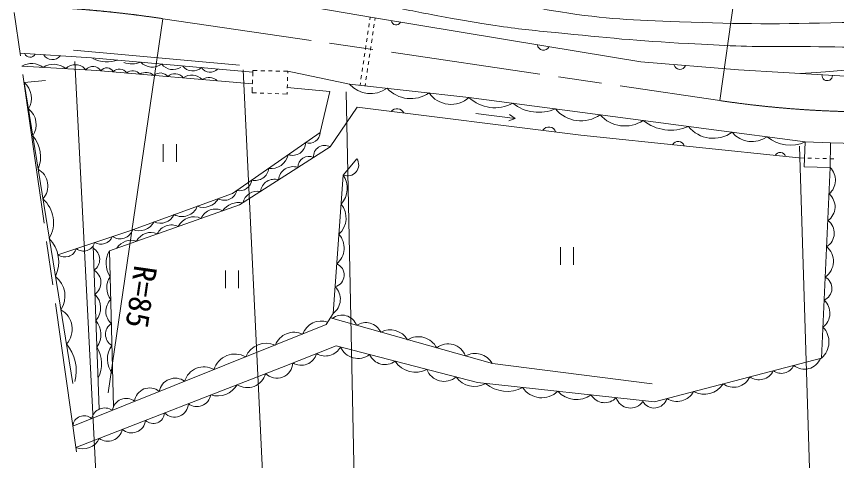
# Model space of a CAD drawing. Units: millimetres, scale not verified. Extents: x 40000 to 680000, y 20000 to 380000.
# Drawn here: x 72960 to 138607, y 262491 to 298032 of the extents above; entities that cross this region are included whole.
import ezdxf
from ezdxf.enums import TextEntityAlignment as Align

# ---------------------------------------------------------------- set-up
doc = ezdxf.new("R2010")
doc.units = ezdxf.units.MM
doc.header["$LTSCALE"] = 1000
doc.linetypes.add('CHAIN', pattern=[18.5, 12, -1.5, 3.5, -1.5])
for name, color, linetype, lineweight in [('M-BGD', 7, 'Continuous', 13), ('M-BMK', 2, 'CHAIN', 13), ('M-STR-HTXT', 7, 'Continuous', 13)]:
    doc.layers.add(name, color=color, linetype=linetype, lineweight=lineweight)
doc.styles.add('ＭＳ ゴシック', font='')
doc.styles.get('ＭＳ ゴシック').set_extended_font_data('MS Gothic')

msp = doc.modelspace()

# ---------------------------------------------------------------- linework, layer by layer
at = {"layer": 'M-BGD'}
for p, q in [((101201, 297471), (101157, 297174)), ((101274, 297965), (101245, 297768)), ((101598, 297412), (101554, 297115)), ((101672, 297905), (101642, 297709)), ((101112, 296878), (101068, 296581)), ((101510, 296819), (101466, 296522)), ((101024, 296284), (100980, 295988)), ((101422, 296225), (101377, 295928)), ((100936, 295691), (100892, 295394)), ((101333, 295632), (101289, 295335)), ((73245, 295078), (78977, 294721)), ((90815, 294132), (77517, 295326)), ((100847, 295097), (100803, 294801)), ((101245, 295038), (101201, 294741)), ((78977, 294721), (91884, 293567)), ((100759, 294504), (100715, 294207)), ((101157, 294445), (101112, 294148)), ((91889, 293699), (91872, 293261)), ((92236, 293692), (91889, 293699)), ((92836, 293679), (92536, 293685)), ((93435, 293666), (93136, 293673)), ((94035, 293654), (93735, 293660)), ((94682, 293640), (94335, 293647)), ((94676, 293478), (94682, 293640)), ((99626, 292621), (94682, 293640)), ((100671, 293910), (100627, 293614)), ((101068, 293851), (101024, 293555)), ((91860, 292962), (91848, 292662)), ((94657, 292879), (94667, 293179)), ((100582, 293317), (100538, 293020)), ((100980, 293258), (100936, 292961)), ((91836, 292362), (91818, 291924)), ((94638, 292279), (94647, 292579)), ((100494, 292724), (100465, 292527)), ((100892, 292664), (100862, 292468)), ((91818, 291924), (92171, 291911)), ((92471, 291899), (92771, 291888)), ((93071, 291877), (93370, 291865)), ((93670, 291854), (93970, 291843)), ((94270, 291831), (94623, 291818)), ((94623, 291818), (94628, 291979)), ((109732, 290251), (112888, 289875)), ((112888, 289875), (112421, 290183)), ((112888, 289875), (112362, 289686)), ((84718, 287799), (84718, 286399)), ((85768, 286399), (85768, 287799)), ((99125, 285339), (100207, 286642)), ((135596, 286706), (136000, 286696)), ((136299, 286690), (136599, 286683)), ((136899, 286676), (137199, 286669)), ((137499, 286662), (137799, 286655)), ((138099, 286648), (138399, 286642)), ((79092, 279657), (79594, 266604)), ((80416, 279282), (80726, 266804)), ((116502, 279559), (116502, 278159)), ((117552, 278159), (117552, 279559)), ((89699, 277700), (89699, 276300)), ((90749, 276300), (90749, 277700))]:
    msp.add_line(p, q, dxfattribs=at)
for points in [[(72287, 301836), (75120, 301845), (84835, 300618), (88530, 300181), (94566, 299108), (101611, 297907), (115344, 295640), (122934, 294391), (130747, 293751), (141571, 293110), (148296, 293575), (153843, 294077), (163510, 296242), (172188, 298227), (182371, 301302), (185957, 302518), (206855, 307461), (215774, 311368), (215814, 314690), (206927, 334182)], [(73391, 294047), (79401, 293710), (91847, 292633)], [(75289, 292901), (73577, 292737), (77475, 268652)], [(76283, 278954), (81953, 280860), (90263, 283854), (97275, 288753), (98044, 292036), (94640, 292354)], [(99626, 292621), (109184, 291548), (128382, 289018), (136100, 287994)], [(80416, 279282), (90828, 282957), (98065, 287601), (100243, 290771)], [(100243, 290771), (118142, 288536), (135596, 286706)], [(138117, 287914), (141197, 287823), (141736, 283259), (142958, 279180), (146101, 275815), (150439, 271505), (155723, 267139)], [(77718, 263531), (94173, 269950), (98560, 271664), (106870, 269518), (109864, 268734), (124034, 267197), (137404, 270687), (138101, 285944)], [(77474, 265255), (97763, 273368), (98307, 274266), (99125, 285339)], [(98089, 273906), (111079, 270249), (123856, 268632)]]:
    msp.add_lwpolyline(points, dxfattribs=at)
msp.add_lwpolyline([(136100, 287994), (136020, 286008), (138101, 285944), (138117, 287914)], close=True, dxfattribs=at)
for centre, radius, start, end in [((103352, 297734), 382, 187.84396, 333.40693), ((115148, 295834), 498, 189.30242, 331.96407), ((74063, 295212), 455, 200.38225, 332.4899), ((75834, 295365), 794, 210.69674, 322.17542), ((74176, 292699), 1560, 53.35771, 120.20775), ((75939, 292690), 1511, 50.1566, 123.40887), ((77675, 293067), 1097, 39.11863, 134.44683), ((80252, 297066), 2666, 244.11387, 288.17354), ((82207, 296085), 1854, 249.5692, 292.23357), ((83832, 295226), 1259, 222.84629, 306.93287), ((85482, 294896), 1120, 217.15355, 304.63714), ((126066, 294284), 489, 193.09852, 337.52968), ((79100, 293285), 744, 32.14821, 140.47039), ((80194, 293360), 564, 24.85476, 145.25331), ((81212, 293138), 683, 32.25444, 137.85363), ((82273, 292932), 747, 39.91095, 130.19711), ((83337, 292641), 914, 47.58134, 122.52673), ((84469, 292714), 793, 39.48468, 130.62339), ((85650, 292645), 807, 35.33918, 134.76889), ((87082, 294715), 1050, 217.86607, 311.91309), ((88475, 294398), 833, 213.90114, 315.87802), ((86995, 292144), 1186, 44.78041, 125.32766), ((88371, 292143), 993, 47.54967, 122.5584), ((137859, 293317), 423, 174.83312, 358.39421), ((72526, 291488), 1633, 328.48198, 49.90499), ((101309, 294075), 2224, 220.81292, 306.38031), ((104524, 294026), 2574, 222.59176, 304.60147), ((107745, 293150), 2154, 215.23858, 311.95465), ((111260, 293739), 3018, 226.54736, 298.43868), ((114772, 293688), 3328, 231.44041, 293.54563), ((72975, 289374), 1573, 325.17489, 53.21209), ((103424, 290029), 616, 26.5977, 139.16766), ((118142, 292311), 2639, 219.36784, 305.6182), ((121658, 291883), 2621, 220.95995, 304.02609), ((125325, 292425), 3494, 230.96945, 294.01658), ((115575, 288612), 573, 17.89429, 147.87107), ((128734, 290815), 2540, 218.49859, 306.42729), ((72362, 286800), 2538, 337.04756, 41.33942), ((96409, 288757), 867, 250.09488, 359.78374), ((131849, 290088), 2077, 219.34544, 305.52757), ((134894, 290579), 2853, 229.87421, 294.99879), ((95059, 287967), 1055, 251.25047, 358.62815), ((97630, 286823), 891, 60.73328, 184.63461), ((125928, 287527), 505, 16.28827, 151.74023), ((93340, 287273), 1413, 262.38206, 347.49656), ((134087, 286699), 459, 14.89618, 153.13232), ((96375, 285941), 889, 65.67683, 179.69106), ((99475, 286149), 882, 246.62192, 33.97051), ((73924, 284465), 1552, 318.32153, 60.06545), ((92059, 285998), 1101, 256.39908, 353.47954), ((95105, 284836), 1174, 71.02165, 174.34623), ((137063, 284929), 1452, 310.4115, 44.35696), ((90815, 285073), 996, 258.25894, 351.61968), ((93601, 283898), 1106, 72.31518, 173.05271), ((97541, 284289), 1900, 318.0039, 33.54467), ((89616, 284343), 1026, 241.25807, 346.22215), ((92278, 282808), 1244, 79.57769, 165.79019), ((137146, 282796), 1339, 304.60977, 50.15869), ((73381, 281533), 2551, 330.23736, 48.14962), ((87913, 284161), 1407, 250.31241, 329.31661), ((90770, 281516), 1626, 79.30681, 143.95478), ((97572, 281905), 1774, 312.71696, 38.83162), ((86221, 283324), 1312, 241.44038, 338.18864), ((88879, 281404), 1215, 61.66153, 157.22315), ((84476, 282737), 1253, 246.42171, 333.20731), ((87169, 280612), 1393, 64.95421, 153.93046), ((137191, 280689), 1234, 300.23145, 54.53701), ((81242, 281334), 1097, 236.61986, 341.02951), ((82783, 282236), 1356, 248.16881, 331.46021), ((85372, 280090), 1258, 64.30209, 154.58259), ((79727, 280785), 982, 239.09462, 338.05934), ((83711, 279482), 1262, 65.47217, 153.41251), ((97536, 279505), 1655, 310.03017, 41.51841), ((73592, 278381), 2751, 335.12628, 43.26069), ((78325, 280178), 928, 231.89661, 345.25736), ((82143, 278776), 1344, 70.91839, 147.96628), ((76838, 279738), 960, 234.70058, 342.45338), ((78596, 278578), 1030, 303.61154, 60.78854), ((82038, 278282), 1906, 148.36174, 214.48701), ((136785, 278440), 1567, 305.71866, 49.04981), ((78587, 276739), 1140, 304.99986, 59.40022), ((98221, 277342), 973, 284.48416, 67.06442), ((74865, 275662), 1984, 326.45579, 51.93118), ((81737, 276316), 1549, 145.06265, 217.78611), ((137204, 276269), 1027, 293.66407, 61.10439), ((97498, 275399), 1392, 305.53755, 46.01102), ((78178, 274710), 1526, 318.51056, 45.88952), ((81411, 274431), 1297, 133.77525, 229.07351), ((136658, 274287), 1415, 307.37192, 47.39655), ((75657, 273018), 1772, 317.47272, 60.91426), ((99017, 272885), 1245, 20.24965, 128.30423), ((77998, 272583), 1731, 324.23733, 40.16275), ((81110, 272594), 1018, 122.67421, 240.17454), ((97355, 272079), 1578, 70.48329, 160.28173), ((100915, 272199), 1334, 25.42343, 123.13044), ((136293, 271978), 1703, 310.72367, 44.0448), ((95193, 271135), 1624, 65.35727, 158.2335), ((102865, 271290), 1659, 31.84889, 116.70499), ((74524, 269703), 3229, 344.31323, 40.95761), ((92980, 270063), 1816, 67.17769, 156.41308), ((105131, 270747), 1657, 27.39743, 121.15644), ((107517, 270347), 1479, 20.36075, 128.19313), ((77179, 270249), 2588, 333.65211, 30.74797), ((82083, 270612), 1843, 143.37482, 219.47393), ((97688, 272240), 1382, 239.51093, 331.28177), ((100298, 272186), 1525, 203.59521, 307.45085), ((90453, 269253), 1762, 60.70671, 162.88406), ((95748, 271411), 1290, 238.9777, 343.68468), ((102454, 271519), 1343, 203.84004, 307.20601), ((109672, 269515), 1550, 28.83941, 119.71447), ((136031, 271181), 1378, 231.40261, 337.86148), ((87965, 268383), 1605, 59.91255, 163.67822), ((93805, 270362), 1280, 225.1488, 357.48979), ((104904, 271524), 1960, 213.28784, 297.75822), ((134184, 270558), 1087, 233.90579, 335.3583), ((91435, 269846), 1519, 237.53569, 345.08587), ((107196, 270291), 1467, 199.95556, 310.86365), ((109617, 270208), 1785, 215.10411, 300.10147), ((130359, 269786), 1429, 234.06751, 335.19658), ((132390, 270236), 1281, 235.05663, 334.20746), ((85662, 267790), 1293, 53.83272, 169.75805), ((89050, 269478), 1816, 252.84111, 329.78045), ((112239, 270690), 2662, 229.5779, 298.04024), ((128012, 269591), 1789, 241.80891, 327.45519), ((83613, 267104), 1201, 49.7116, 173.87918), ((115012, 269328), 1814, 212.99717, 314.62098), ((117791, 269413), 2039, 222.43502, 305.18312), ((125814, 268787), 1558, 239.01627, 330.24782), ((81744, 266339), 1119, 52.95426, 170.63651), ((87406, 267937), 1125, 232.57135, 350.05021), ((120046, 268365), 1245, 209.81768, 317.80046), ((122105, 267889), 1193, 197.54858, 326.54845), ((124011, 267733), 1040, 208.83711, 344.32144), ((80041, 265603), 1096, 56.86786, 166.72291), ((85610, 267082), 1113, 224.59415, 358.0274), ((78376, 265175), 905, 48.6735, 174.91728), ((83923, 266352), 895, 225.9116, 356.70996), ((82168, 265849), 1140, 229.70121, 352.92034), ((80275, 265227), 1182, 234.70201, 347.91955), ((78264, 264899), 1473, 248.26206, 334.35949)]:
    msp.add_arc(centre, radius, start, end, dxfattribs=at)
for points, knots in [([(75274, 306084), (78845, 305359), (79803, 305179), (82720, 304681), (86532, 304030), (88703, 303898), (92519, 303272), (96434, 302629), (98616, 302198), (102505, 301413), (105047, 300899), (106455, 300536), (108990, 299988), (111921, 299354), (113536, 298850), (116499, 298387), (120188, 297810), (122295, 297739), (126026, 297602), (131115, 297415), (133974, 297393), (139064, 297548), (140757, 297599), (141766, 297322), (143392, 297793), (145268, 298335), (146154, 299091), (147992, 299752), (149478, 300287), (150330, 300564), (151884, 300841), (153816, 301185), (154946, 300976), (156893, 301222), (159158, 301509), (160463, 301609), (162636, 302311), (165033, 303085), (166393, 303584), (168548, 304888), (169678, 305571), (170207, 306117), (171174, 307017), (172007, 307792), (172207, 308509), (173127, 309179), (174196, 309957), (174967, 310142), (176233, 310524), (177559, 310923), (178414, 310735), (179708, 311228), (181280, 311826), (182149, 312334), (183374, 313486), (184822, 314846), (185376, 315884), (186320, 317633), (187074, 319027), (187411, 319870), (187842, 321395), (188267, 322903), (188331, 323527), (188514, 325350)], [0, 0, 0, 0, 1, 1, 1, 2, 2, 2, 3, 3, 3, 4, 4, 4, 5, 5, 5, 6, 6, 6, 7, 7, 7, 8, 8, 8, 9, 9, 9, 10, 10, 10, 11, 11, 11, 12, 12, 12, 13, 13, 13, 14, 14, 14, 15, 15, 15, 16, 16, 16, 17, 17, 17, 18, 18, 18, 19, 19, 19, 20, 20, 20, 21, 21, 21, 21]), ([(76922, 303512), (80168, 302648), (81063, 302401), (83753, 301846), (86153, 301350), (87509, 301120), (89933, 300757), (91789, 300479), (92839, 300395), (94704, 300180), (96498, 299974), (97519, 299984), (99300, 299684), (100794, 299432), (101596, 299121), (103078, 298803), (104718, 298453), (105640, 298270), (107289, 297971), (108849, 297688), (109723, 297529), (111292, 297298), (113165, 297023), (114222, 296921), (116107, 296735), (120247, 296326), (122567, 296071), (126722, 295864), (129697, 295716), (131365, 295575), (134344, 295619), (138515, 295680), (140915, 295303), (145014, 296081), (147425, 296540), (148653, 297274), (150975, 298068), (152883, 298722), (153896, 299270), (155847, 299783), (158601, 300507), (160284, 300210), (163060, 300845), (165109, 301314), (166265, 301613), (168204, 302424), (169801, 303091), (170488, 303870), (171879, 304901), (172303, 305215), (172447, 305316), (172957, 305717)], [0, 0, 0, 0, 1, 1, 1, 2, 2, 2, 3, 3, 3, 4, 4, 4, 5, 5, 5, 6, 6, 6, 7, 7, 7, 8, 8, 8, 9, 9, 9, 10, 10, 10, 11, 11, 11, 12, 12, 12, 13, 13, 13, 14, 14, 14, 15, 15, 15, 16, 16, 16, 17, 17, 17, 17]), ([(135619, 293462), (138362, 293650), (139091, 293702), (141310, 293923), (143697, 294160), (145057, 294174), (147407, 294658), (149358, 295060), (150396, 295508), (152306, 296073), (154255, 296650), (155304, 297131), (157288, 297570), (158562, 297852), (159322, 297726), (160608, 297951), (162951, 298362), (164324, 298439), (166555, 299264), (168652, 300040), (169783, 300695), (171541, 302076), (172126, 302536), (172361, 302703), (172994, 303310)], [0, 0, 0, 0, 1, 1, 1, 2, 2, 2, 3, 3, 3, 4, 4, 4, 5, 5, 5, 6, 6, 6, 7, 7, 7, 8, 8, 8, 8])]:
    msp.add_open_spline(points, degree=3, knots=knots, dxfattribs=at)
at = {"layer": 'M-BMK'}
for p, q in [((68291, 330014), (78105, 260805)), ((84676, 297850), (129272, 291294))]:
    msp.add_line(p, q, dxfattribs=at)
for centre, radius, start, end in [((71006, 207488), 91390, 81.39765, 88.93244), ((141507, 373588), 83199, 261.54341, 283.13549)]:
    msp.add_arc(centre, radius, start, end, dxfattribs=at)
at = {"layer": 'M-STR-HTXT'}
for p, q in [((129272, 291294), (133443, 321672)), ((84676, 297850), (80311, 267906)), ((77640, 294417), (79852, 251220)), ((91120, 293764), (93118, 252031)), ((99367, 292003), (100186, 251411)), ((135635, 287658), (136809, 249934))]:
    msp.add_line(p, q, dxfattribs=at)

# ---------------------------------------------------------------- texts
at = {"layer": 'M-STR-HTXT', "style": 'ＭＳ ゴシック'}
msp.add_text('R=85', height=1833, rotation=261.707, dxfattribs=at).set_placement((82960, 275593), align=Align.MIDDLE_CENTER)

doc.saveas('drawing.dxf')
